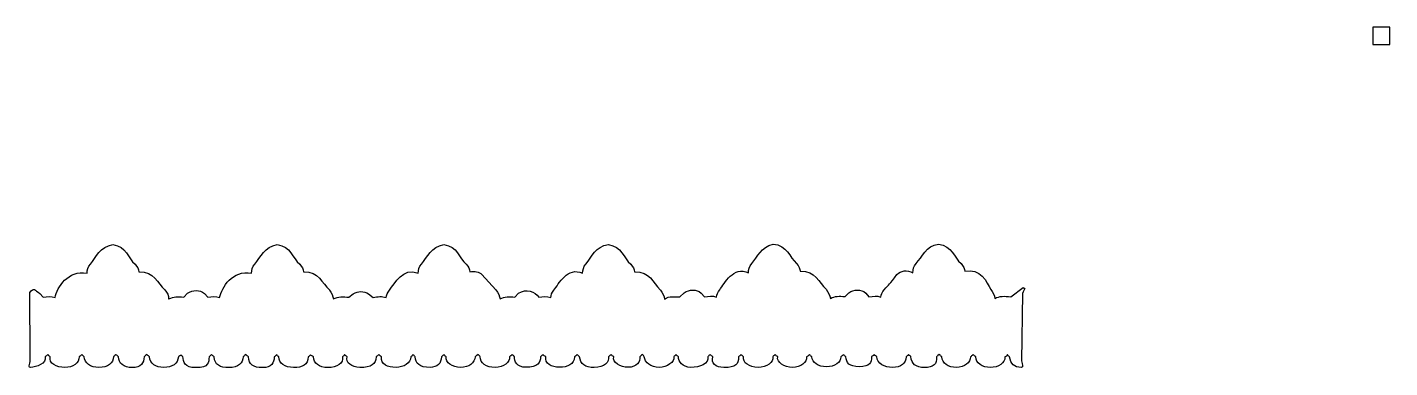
# Model space of a CAD drawing. Header units: centimetres. Extents: x -14.3 to 14.3, y -14.3 to 14.3.
# Drawn here: x -9.4 to 14.29, y 8.36 to 14.29 of the extents above; entities outside this region: 1.
import ezdxf

# ---------------------------------------------------------------- set-up
doc = ezdxf.new("R2010")
doc.units = ezdxf.units.CM
doc.header["$MEASUREMENT"] = 0
doc.layers.add('Layer 1', color=7, linetype='Continuous')

msp = doc.modelspace()

# ---------------------------------------------------------------- linework, layer by layer
at = {"layer": 'Layer 1'}
for points in [[(13.99164, 13.98748), (14.2869, 13.98748), (14.2869, 14.28752), (13.99164, 14.28752), (13.99164, 13.98748)], [(-14.2875, -14.2875), (-13.98984, -14.2875), (-13.98984, -13.98984), (-14.2875, -13.98984), (-14.2875, -14.2875)]]:
    msp.add_lwpolyline(points, close=True, dxfattribs=at)
msp.add_open_spline([(3.19739, 10.17403), (3.19739, 10.17403), (3.19925, 10.17288), (3.19925, 10.17288), (3.19925, 10.17288), (3.1488, 10.12279), (3.13539, 10.06852), (3.13988, 10.0153), (3.13988, 10.0153), (2.87457, 10.13711), (2.72423, 9.82929), (2.63896, 9.7197), (2.63896, 9.7197), (2.60403, 9.67836), (2.58762, 9.63434), (2.5833, 9.59203), (2.5833, 9.59203), (2.51506, 9.61839), (2.44809, 9.60663), (2.37552, 9.59663), (2.37552, 9.59663), (2.37552, 9.59663), (2.31615, 9.66219), (2.31615, 9.66219), (2.31615, 9.66219), (2.23182, 9.73526), (2.11491, 9.72653), (2.02302, 9.66679), (2.02302, 9.66679), (2.02302, 9.66679), (1.94881, 9.59318), (1.94881, 9.59318), (1.94881, 9.59318), (1.94881, 9.59318), (1.81894, 9.59663), (1.81894, 9.59663), (1.81894, 9.59663), (1.76518, 9.59801), (1.71355, 9.5835), (1.6798, 9.55752), (1.6798, 9.55752), (1.67495, 9.61009), (1.6456, 9.66362), (1.6093, 9.71395), (1.6093, 9.71395), (1.6093, 9.71395), (1.61115, 9.7151), (1.61115, 9.7151), (1.61115, 9.7151), (1.61115, 9.7151), (1.60559, 9.7197), (1.60559, 9.7197), (1.60559, 9.7197), (1.47753, 9.83718), (1.42772, 10.04265), (1.15847, 10.03025), (1.15847, 10.03025), (1.1552, 10.07487), (1.13311, 10.12068), (1.09354, 10.16253), (1.09354, 10.16253), (0.96731, 10.27157), (0.94039, 10.47279), (0.70394, 10.5053), (0.70394, 10.5053), (0.48296, 10.47137), (0.41261, 10.29514), (0.31433, 10.16368), (0.31433, 10.16368), (0.26713, 10.11611), (0.26095, 10.06162), (0.25682, 10.0061), (0.25682, 10.0061), (-0.00884, 10.12809), (-0.15755, 9.82014), (-0.24224, 9.7105), (-0.24224, 9.7105), (-0.27749, 9.66879), (-0.29381, 9.62435), (-0.2979, 9.58168), (-0.2979, 9.58168), (-0.36587, 9.6087), (-0.43287, 9.59746), (-0.50569, 9.58743), (-0.50569, 9.58743), (-0.57318, 9.6915), (-0.72336, 9.74443), (-0.85633, 9.65644), (-0.85633, 9.65644), (-0.85633, 9.65644), (-0.92126, 9.58858), (-0.92126, 9.58858), (-0.92126, 9.58858), (-1.02323, 9.60135), (-1.09741, 9.60012), (-1.17914, 9.55867), (-1.17914, 9.55867), (-1.18342, 9.61001), (-1.21357, 9.66507), (-1.24964, 9.7151), (-1.24964, 9.7151), (-1.24964, 9.7151), (-1.49639, 9.9831), (-1.49639, 9.9831), (-1.49639, 9.9831), (-1.53716, 10.02795), (-1.62431, 10.0479), (-1.70232, 10.03025), (-1.70232, 10.03025), (-1.70585, 10.07478), (-1.72776, 10.12079), (-1.76726, 10.16253), (-1.76726, 10.16253), (-1.89113, 10.27215), (-1.91795, 10.47271), (-2.155, 10.5053), (-2.155, 10.5053), (-2.37633, 10.47157), (-2.4449, 10.27872), (-2.54275, 10.16368), (-2.54275, 10.16368), (-2.59038, 10.11572), (-2.59638, 10.06091), (-2.60026, 10.00495), (-2.60026, 10.00495), (-2.87836, 10.11783), (-2.99854, 9.8293), (-3.10303, 9.7105), (-3.10303, 9.7105), (-3.13793, 9.6692), (-3.15471, 9.62602), (-3.15869, 9.58398), (-3.15869, 9.58398), (-3.23264, 9.6106), (-3.30549, 9.5956), (-3.38318, 9.58513), (-3.38318, 9.58513), (-3.38318, 9.58513), (-3.46481, 9.64839), (-3.46481, 9.64839), (-3.46481, 9.64839), (-3.54927, 9.70238), (-3.64552, 9.69369), (-3.73011, 9.64724), (-3.73011, 9.64724), (-3.73011, 9.64724), (-3.80432, 9.58858), (-3.80432, 9.58858), (-3.80432, 9.58858), (-3.91086, 9.60044), (-3.98973, 9.60201), (-4.07519, 9.55867), (-4.07519, 9.55867), (-4.07972, 9.60956), (-4.10988, 9.6643), (-4.14569, 9.71395), (-4.14569, 9.71395), (-4.14569, 9.71395), (-4.14383, 9.7151), (-4.14383, 9.7151), (-4.14383, 9.7151), (-4.2773, 9.83119), (-4.32473, 10.04277), (-4.59651, 10.03025), (-4.59651, 10.03025), (-4.59979, 10.07487), (-4.62188, 10.12068), (-4.66145, 10.16253), (-4.66145, 10.16253), (-4.78768, 10.27157), (-4.8146, 10.47279), (-5.05105, 10.5053), (-5.05105, 10.5053), (-5.27203, 10.47137), (-5.34238, 10.27871), (-5.44065, 10.16368), (-5.44065, 10.16368), (-5.48785, 10.11611), (-5.49403, 10.06162), (-5.49816, 10.0061), (-5.49816, 10.0061), (-5.83527, 10.06804), (-6.01435, 9.7597), (-6.05288, 9.58168), (-6.05288, 9.58168), (-6.12085, 9.6087), (-6.18786, 9.59746), (-6.26067, 9.58743), (-6.26067, 9.58743), (-6.26067, 9.58743), (-6.31633, 9.65184), (-6.31633, 9.65184), (-6.31633, 9.65184), (-6.40068, 9.72628), (-6.51924, 9.71737), (-6.61131, 9.65644), (-6.61131, 9.65644), (-6.61131, 9.65644), (-6.67625, 9.58858), (-6.67625, 9.58858), (-6.67625, 9.58858), (-6.77822, 9.60135), (-6.85239, 9.60012), (-6.93413, 9.55867), (-6.93413, 9.55867), (-6.93627, 9.55975), (-6.93935, 9.55993), (-6.94155, 9.56097), (-6.94155, 9.56097), (-6.93889, 9.61286), (-6.95725, 9.66664), (-7.00463, 9.7151), (-7.00463, 9.7151), (-7.13531, 9.83123), (-7.18798, 10.04149), (-7.45731, 10.03025), (-7.45731, 10.03025), (-7.46084, 10.07478), (-7.48274, 10.12079), (-7.52224, 10.16253), (-7.52224, 10.16253), (-7.64776, 10.27173), (-7.67358, 10.4728), (-7.90999, 10.5053), (-7.90999, 10.5053), (-8.13097, 10.47138), (-8.20132, 10.27871), (-8.29959, 10.16368), (-8.29959, 10.16368), (-8.34679, 10.11611), (-8.35297, 10.06162), (-8.3571, 10.0061), (-8.3571, 10.0061), (-8.69308, 10.06768), (-8.87524, 9.76077), (-8.91368, 9.58283), (-8.91368, 9.58283), (-8.98177, 9.60892), (-9.04903, 9.59714), (-9.12146, 9.58743), (-9.12146, 9.58743), (-9.12146, 9.58743), (-9.17898, 9.65299), (-9.17898, 9.65299), (-9.17898, 9.65299), (-9.27059, 9.72029), (-9.27265, 9.7591), (-9.35449, 9.6728), (-9.35449, 9.6728), (-9.35449, 9.6728), (-9.34503, 8.54239), (-9.34503, 8.54239), (-9.34503, 8.54239), (-9.33573, 8.43531), (-9.39722, 8.3679), (-9.34089, 8.3682), (-9.34089, 8.3682), (-9.24255, 8.36872), (-9.05314, 8.43624), (-9.08614, 8.55218), (-9.08614, 8.55218), (-9.06843, 8.56484), (-9.05294, 8.57813), (-9.0398, 8.59068), (-9.0398, 8.59068), (-9.0248, 8.57577), (-9.01815, 8.56701), (-8.99716, 8.5534), (-8.99716, 8.5534), (-9.02717, 8.43822), (-8.88826, 8.3666), (-8.74307, 8.3658), (-8.74307, 8.3658), (-8.60644, 8.36505), (-8.48965, 8.44345), (-8.49413, 8.55387), (-8.49413, 8.55387), (-8.46695, 8.56993), (-8.46611, 8.57379), (-8.44854, 8.59068), (-8.44854, 8.59068), (-8.4356, 8.57527), (-8.42817, 8.56791), (-8.40905, 8.5534), (-8.40905, 8.5534), (-8.40227, 8.44345), (-8.30025, 8.36526), (-8.1517, 8.3658), (-8.1517, 8.3658), (-7.99885, 8.36635), (-7.90043, 8.43931), (-7.89662, 8.5556), (-7.89662, 8.5556), (-7.88293, 8.56682), (-7.88754, 8.56586), (-7.85486, 8.58896), (-7.85486, 8.58896), (-7.82702, 8.56976), (-7.82854, 8.56925), (-7.80958, 8.55234), (-7.80958, 8.55234), (-7.81044, 8.44188), (-7.72511, 8.36268), (-7.57048, 8.36347), (-7.57048, 8.36347), (-7.42429, 8.36422), (-7.36814, 8.44567), (-7.36462, 8.55387), (-7.36462, 8.55387), (-7.34718, 8.56545), (-7.3479, 8.57218), (-7.31631, 8.59135), (-7.31631, 8.59135), (-7.28235, 8.56529), (-7.29671, 8.56863), (-7.27008, 8.55387), (-7.27008, 8.55387), (-7.26748, 8.43144), (-7.16336, 8.36509), (-7.02537, 8.3658), (-7.02537, 8.3658), (-6.88053, 8.36654), (-6.7772, 8.42878), (-6.77079, 8.55218), (-6.77079, 8.55218), (-6.75679, 8.56213), (-6.73729, 8.57429), (-6.72687, 8.58441), (-6.72687, 8.58441), (-6.71111, 8.56971), (-6.71257, 8.56894), (-6.69105, 8.55579), (-6.69105, 8.55579), (-6.68715, 8.46265), (-6.65976, 8.3608), (-6.47202, 8.36352), (-6.47202, 8.36352), (-6.23381, 8.36208), (-6.24489, 8.45494), (-6.2347, 8.55387), (-6.2347, 8.55387), (-6.21769, 8.56606), (-6.2204, 8.5716), (-6.19256, 8.59068), (-6.19256, 8.59068), (-6.17772, 8.57605), (-6.16632, 8.56444), (-6.14572, 8.55107), (-6.14572, 8.55107), (-6.14574, 8.40801), (-6.04084, 8.36404), (-5.89572, 8.36347), (-5.89572, 8.36347), (-5.71954, 8.3628), (-5.65057, 8.4481), (-5.64454, 8.55229), (-5.64454, 8.55229), (-5.61675, 8.5686), (-5.63178, 8.56886), (-5.59888, 8.59068), (-5.59888, 8.59068), (-5.58594, 8.57527), (-5.56923, 8.56559), (-5.55011, 8.55107), (-5.55011, 8.55107), (-5.54397, 8.42178), (-5.473, 8.36277), (-5.30541, 8.36347), (-5.30541, 8.36347), (-5.14593, 8.36416), (-5.10518, 8.44218), (-5.10515, 8.55096), (-5.10515, 8.55096), (-5.09166, 8.56201), (-5.07245, 8.57765), (-5.06237, 8.58896), (-5.06237, 8.58896), (-5.04207, 8.5697), (-5.05397, 8.57082), (-5.02371, 8.55387), (-5.02371, 8.55387), (-5.02828, 8.43193), (-4.91581, 8.36839), (-4.77151, 8.3658), (-4.77151, 8.3658), (-4.60876, 8.36287), (-4.5167, 8.41496), (-4.51692, 8.55105), (-4.51692, 8.55105), (-4.49949, 8.56263), (-4.48374, 8.57451), (-4.47089, 8.58671), (-4.47089, 8.58671), (-4.45191, 8.56994), (-4.44902, 8.56711), (-4.42238, 8.55234), (-4.42238, 8.55234), (-4.42353, 8.44153), (-4.31962, 8.36348), (-4.17404, 8.36347), (-4.17404, 8.36347), (-4.0068, 8.36492), (-3.89952, 8.4404), (-3.9156, 8.55218), (-3.9156, 8.55218), (-3.9016, 8.56213), (-3.89077, 8.57894), (-3.88035, 8.58905), (-3.88035, 8.58905), (-3.86528, 8.575), (-3.85615, 8.56496), (-3.83582, 8.55229), (-3.83582, 8.55229), (-3.86587, 8.45152), (-3.76212, 8.36568), (-3.61315, 8.36469), (-3.61315, 8.36469), (-3.41652, 8.36337), (-3.33433, 8.42314), (-3.3349, 8.55218), (-3.3349, 8.55218), (-3.31719, 8.56484), (-3.29667, 8.57813), (-3.28353, 8.59068), (-3.28353, 8.59068), (-3.26852, 8.57577), (-3.26317, 8.56701), (-3.24218, 8.5534), (-3.24218, 8.5534), (-3.2497, 8.41498), (-3.13187, 8.36892), (-2.98668, 8.36812), (-2.98668, 8.36812), (-2.85005, 8.36737), (-2.73467, 8.44264), (-2.7279, 8.54997), (-2.7279, 8.54997), (-2.70072, 8.56603), (-2.70741, 8.57379), (-2.68985, 8.59068), (-2.68985, 8.59068), (-2.67691, 8.57527), (-2.67318, 8.56791), (-2.65407, 8.5534), (-2.65407, 8.5534), (-2.65104, 8.43386), (-2.57851, 8.36758), (-2.39622, 8.36812), (-2.39622, 8.36812), (-2.26961, 8.36851), (-2.19792, 8.43293), (-2.19786, 8.55387), (-2.19786, 8.55387), (-2.18416, 8.56509), (-2.16342, 8.57919), (-2.15322, 8.59068), (-2.15322, 8.59068), (-2.13288, 8.57147), (-2.14477, 8.57078), (-2.11456, 8.55387), (-2.11456, 8.55387), (-2.13791, 8.4527), (-2.00179, 8.36524), (-1.86422, 8.3658), (-1.86422, 8.3658), (-1.72019, 8.36638), (-1.6169, 8.44567), (-1.60964, 8.55387), (-1.60964, 8.55387), (-1.5922, 8.56545), (-1.59667, 8.56754), (-1.56132, 8.59135), (-1.56132, 8.59135), (-1.54236, 8.57458), (-1.53798, 8.57175), (-1.52259, 8.55234), (-1.52259, 8.55234), (-1.52374, 8.44617), (-1.41962, 8.36509), (-1.26289, 8.3658), (-1.26289, 8.3658), (-1.11805, 8.36646), (-0.99598, 8.46364), (-1.01581, 8.55218), (-1.01581, 8.55218), (-1.00181, 8.56213), (-0.97598, 8.57893), (-0.96556, 8.58905), (-0.96556, 8.58905), (-0.94981, 8.57435), (-0.94634, 8.57126), (-0.92482, 8.55579), (-0.92482, 8.55579), (-0.93966, 8.47194), (-0.88017, 8.36984), (-0.7307, 8.36984), (-0.7307, 8.36984), (-0.52321, 8.36984), (-0.47117, 8.45029), (-0.47597, 8.55387), (-0.47597, 8.55387), (-0.45896, 8.56606), (-0.44671, 8.57858), (-0.43386, 8.59068), (-0.43386, 8.59068), (-0.41903, 8.57605), (-0.40385, 8.56676), (-0.38324, 8.5534), (-0.38324, 8.5534), (-0.40575, 8.4359), (-0.28926, 8.37056), (-0.14414, 8.36984), (-0.14414, 8.36984), (-0.0092, 8.36916), (0.11566, 8.42411), (0.11794, 8.55229), (0.11794, 8.55229), (0.14573, 8.5686), (0.14429, 8.57644), (0.1622, 8.59361), (0.1622, 8.59361), (0.17514, 8.5782), (0.18575, 8.56791), (0.20487, 8.5534), (0.20487, 8.5534), (0.21101, 8.4241), (0.3078, 8.36521), (0.45666, 8.3658), (0.45666, 8.3658), (0.63476, 8.36648), (0.72477, 8.46368), (0.70606, 8.55387), (0.70606, 8.55387), (0.71975, 8.56509), (0.7433, 8.57919), (0.7535, 8.59068), (0.7535, 8.59068), (0.77384, 8.57147), (0.76664, 8.57078), (0.79685, 8.55387), (0.79685, 8.55387), (0.7735, 8.4527), (0.91276, 8.36928), (1.05034, 8.36984), (1.05034, 8.36984), (1.19437, 8.37042), (1.26452, 8.46658), (1.24931, 8.55387), (1.24931, 8.55387), (1.26674, 8.56545), (1.26977, 8.56986), (1.29762, 8.59135), (1.29762, 8.59135), (1.31658, 8.57458), (1.32096, 8.56943), (1.32886, 8.55234), (1.32886, 8.55234), (1.3352, 8.45082), (1.44666, 8.36742), (1.58465, 8.36812), (1.58465, 8.36812), (1.7295, 8.36886), (1.85921, 8.46364), (1.83939, 8.55218), (1.83939, 8.55218), (1.85338, 8.56213), (1.87107, 8.57894), (1.88149, 8.58905), (1.88149, 8.58905), (1.89655, 8.575), (1.90258, 8.56496), (1.92291, 8.55229), (1.92291, 8.55229), (1.9191, 8.47243), (1.98947, 8.37183), (2.13808, 8.36702), (2.13808, 8.36702), (2.29629, 8.3619), (2.45963, 8.43635), (2.43147, 8.55387), (2.43147, 8.55387), (2.44923, 8.56645), (2.45889, 8.57816), (2.47218, 8.59068), (2.47218, 8.59068), (2.48686, 8.57611), (2.50005, 8.56429), (2.52045, 8.55098), (2.52045, 8.55098), (2.48643, 8.4447), (2.56711, 8.36606), (2.71264, 8.3657), (2.71264, 8.3657), (2.92259, 8.36519), (2.97248, 8.42169), (2.96352, 8.54988), (2.96352, 8.54988), (2.99094, 8.56597), (2.99372, 8.57371), (3.01153, 8.59068), (3.01153, 8.59068), (3.02417, 8.57563), (3.03753, 8.56804), (3.05609, 8.55387), (3.05609, 8.55387), (3.02913, 8.44828), (3.15772, 8.36766), (3.30632, 8.36803), (3.30632, 8.36803), (3.45878, 8.3684), (3.58197, 8.45188), (3.56288, 8.55387), (3.56288, 8.55387), (3.57682, 8.56518), (3.57408, 8.5628), (3.60316, 8.59068), (3.60316, 8.59068), (3.62345, 8.57142), (3.61781, 8.57082), (3.64807, 8.55387), (3.64807, 8.55387), (3.62476, 8.45284), (3.76726, 8.36724), (3.90402, 8.36803), (3.90402, 8.36803), (4.04966, 8.36886), (4.15475, 8.45221), (4.1511, 8.55387), (4.1511, 8.55387), (4.18661, 8.56517), (4.187, 8.57881), (4.19941, 8.59068), (4.19941, 8.59068), (4.21832, 8.57404), (4.21362, 8.56853), (4.24004, 8.55387), (4.24004, 8.55387), (4.24291, 8.45245), (4.35606, 8.37682), (4.49368, 8.37732), (4.49368, 8.37732), (4.63836, 8.37785), (4.74601, 8.45171), (4.74493, 8.55155), (4.74493, 8.55155), (4.75938, 8.56173), (4.77984, 8.57859), (4.79052, 8.58896), (4.79052, 8.58896), (4.80503, 8.57536), (4.81469, 8.56621), (4.8341, 8.55387), (4.8341, 8.55387), (4.8403, 8.44537), (4.88757, 8.3803), (5.06801, 8.37969), (5.06801, 8.37969), (5.24716, 8.37908), (5.28532, 8.4519), (5.28103, 8.55556), (5.28103, 8.55556), (5.29803, 8.56775), (5.29953, 8.56696), (5.32737, 8.59068), (5.32737, 8.59068), (5.35704, 8.56217), (5.35149, 8.56894), (5.37189, 8.55563), (5.37189, 8.55563), (5.37535, 8.43308), (5.50105, 8.36634), (5.64658, 8.3657), (5.64658, 8.3657), (5.78156, 8.36511), (5.88389, 8.44028), (5.87868, 8.5522), (5.87868, 8.5522), (5.9061, 8.5683), (5.89389, 8.56209), (5.92294, 8.59068), (5.92294, 8.59068), (5.95433, 8.56634), (5.94519, 8.5698), (5.96376, 8.55563), (5.96376, 8.55563), (5.97364, 8.42866), (6.04833, 8.36508), (6.19722, 8.3657), (6.19722, 8.3657), (6.35011, 8.36635), (6.42176, 8.41898), (6.41057, 8.55387), (6.41057, 8.55387), (6.4241, 8.56506), (6.41655, 8.56116), (6.45282, 8.59351), (6.45282, 8.59351), (6.48436, 8.56728), (6.46925, 8.57082), (6.49951, 8.55387), (6.49951, 8.55387), (6.50619, 8.43425), (6.61495, 8.36724), (6.75171, 8.36803), (6.75171, 8.36803), (6.89736, 8.36886), (7.00245, 8.45045), (6.9988, 8.55211), (6.9988, 8.55211), (7.01556, 8.56341), (7.0191, 8.56487), (7.0465, 8.59068), (7.0465, 8.59068), (7.06535, 8.5741), (7.06515, 8.56847), (7.09149, 8.55387), (7.09149, 8.55387), (7.09204, 8.44076), (7.20512, 8.36586), (7.34334, 8.3657), (7.34334, 8.3657), (7.48788, 8.36554), (7.59936, 8.43977), (7.59827, 8.55387), (7.59827, 8.55387), (7.62394, 8.56172), (7.62201, 8.56405), (7.64018, 8.59068), (7.64018, 8.59068), (7.65556, 8.5624), (7.65345, 8.5674), (7.67801, 8.5522), (7.67801, 8.5522), (7.69315, 8.42628), (7.76185, 8.36879), (7.8814, 8.36807), (7.8814, 8.36807), (7.92842, 8.36779), (7.89222, 8.41089), (7.8857, 8.48448), (7.8857, 8.48448), (7.8857, 8.48448), (7.90255, 9.65103), (7.90255, 9.65103), (7.90255, 9.65103), (7.90209, 9.69432), (7.98172, 9.74246), (7.91652, 9.75797), (7.91652, 9.75797), (7.91652, 9.75797), (7.69823, 9.59663), (7.69823, 9.59663), (7.69823, 9.59663), (7.58841, 9.60945), (7.50756, 9.61217), (7.41994, 9.56672), (7.41994, 9.56672), (7.41941, 9.62082), (7.38784, 9.67356), (7.3513, 9.7243), (7.3513, 9.7243), (7.28443, 9.84738), (7.17488, 10.10867), (6.90047, 10.03946), (6.90047, 10.03946), (6.89747, 10.0845), (6.8755, 10.13061), (6.83554, 10.17288), (6.83554, 10.17288), (6.70867, 10.28151), (6.68003, 10.48206), (6.44408, 10.5145), (6.44408, 10.5145), (6.22339, 10.48087), (6.15415, 10.28877), (6.05633, 10.17403), (6.05633, 10.17403), (6.00867, 10.12607), (6.00269, 10.07127), (5.99882, 10.0153), (5.99882, 10.0153), (5.89549, 10.07076), (5.79055, 10.04969), (5.71868, 9.9854), (5.71868, 9.9854), (5.59128, 9.79797), (5.58278, 9.82069), (5.49976, 9.7197), (5.49976, 9.7197), (5.46487, 9.67841), (5.44696, 9.63452), (5.44224, 9.59203), (5.44224, 9.59203), (5.374, 9.61839), (5.30703, 9.60663), (5.23446, 9.59663), (5.23446, 9.59663), (5.23446, 9.59663), (5.17694, 9.66219), (5.17694, 9.66219), (5.17694, 9.66219), (5.09187, 9.7349), (4.97509, 9.72571), (4.88381, 9.66564), (4.88381, 9.66564), (4.88381, 9.66564), (4.81888, 9.59893), (4.81888, 9.59893), (4.81888, 9.59893), (4.71768, 9.61056), (4.64369, 9.60887), (4.56286, 9.56787), (4.56286, 9.56787), (4.55931, 9.62132), (4.52705, 9.67742), (4.48865, 9.7289), (4.48865, 9.7289), (4.35899, 9.84481), (4.30723, 10.05055), (4.03968, 10.03946), (4.03968, 10.03946), (4.03642, 10.0844), (4.01464, 10.13071), (3.97474, 10.17288), (3.97474, 10.17288), (3.84958, 10.28616), (3.8175, 10.49346), (3.56659, 10.51449), (3.56659, 10.51449), (3.3629, 10.46428), (3.2945, 10.28794), (3.19739, 10.17403)], degree=3, knots=[0, 0, 0, 0, 0.00478469, 0.00478469, 0.00478469, 0.00478469, 0.00956938, 0.00956938, 0.00956938, 0.00956938, 0.01435407, 0.01435407, 0.01435407, 0.01435407, 0.01913876, 0.01913876, 0.01913876, 0.01913876, 0.02392344, 0.02392344, 0.02392344, 0.02392344, 0.02870813, 0.02870813, 0.02870813, 0.02870813, 0.03349282, 0.03349282, 0.03349282, 0.03349282, 0.03827751, 0.03827751, 0.03827751, 0.03827751, 0.0430622, 0.0430622, 0.0430622, 0.0430622, 0.04784689, 0.04784689, 0.04784689, 0.04784689, 0.05263158, 0.05263158, 0.05263158, 0.05263158, 0.05741627, 0.05741627, 0.05741627, 0.05741627, 0.06220096, 0.06220096, 0.06220096, 0.06220096, 0.06698565, 0.06698565, 0.06698565, 0.06698565, 0.07177033, 0.07177033, 0.07177033, 0.07177033, 0.07655502, 0.07655502, 0.07655502, 0.07655502, 0.08133971, 0.08133971, 0.08133971, 0.08133971, 0.0861244, 0.0861244, 0.0861244, 0.0861244, 0.09090909, 0.09090909, 0.09090909, 0.09090909, 0.09569378, 0.09569378, 0.09569378, 0.09569378, 0.10047847, 0.10047847, 0.10047847, 0.10047847, 0.10526316, 0.10526316, 0.10526316, 0.10526316, 0.11004785, 0.11004785, 0.11004785, 0.11004785, 0.11483254, 0.11483254, 0.11483254, 0.11483254, 0.11961722, 0.11961722, 0.11961722, 0.11961722, 0.12440191, 0.12440191, 0.12440191, 0.12440191, 0.1291866, 0.1291866, 0.1291866, 0.1291866, 0.13397129, 0.13397129, 0.13397129, 0.13397129, 0.13875598, 0.13875598, 0.13875598, 0.13875598, 0.14354067, 0.14354067, 0.14354067, 0.14354067, 0.14832536, 0.14832536, 0.14832536, 0.14832536, 0.15311005, 0.15311005, 0.15311005, 0.15311005, 0.15789474, 0.15789474, 0.15789474, 0.15789474, 0.16267943, 0.16267943, 0.16267943, 0.16267943, 0.16746411, 0.16746411, 0.16746411, 0.16746411, 0.1722488, 0.1722488, 0.1722488, 0.1722488, 0.17703349, 0.17703349, 0.17703349, 0.17703349, 0.18181818, 0.18181818, 0.18181818, 0.18181818, 0.18660287, 0.18660287, 0.18660287, 0.18660287, 0.19138756, 0.19138756, 0.19138756, 0.19138756, 0.19617225, 0.19617225, 0.19617225, 0.19617225, 0.20095694, 0.20095694, 0.20095694, 0.20095694, 0.20574163, 0.20574163, 0.20574163, 0.20574163, 0.21052632, 0.21052632, 0.21052632, 0.21052632, 0.215311, 0.215311, 0.215311, 0.215311, 0.22009569, 0.22009569, 0.22009569, 0.22009569, 0.22488038, 0.22488038, 0.22488038, 0.22488038, 0.22966507, 0.22966507, 0.22966507, 0.22966507, 0.23444976, 0.23444976, 0.23444976, 0.23444976, 0.23923445, 0.23923445, 0.23923445, 0.23923445, 0.24401914, 0.24401914, 0.24401914, 0.24401914, 0.24880383, 0.24880383, 0.24880383, 0.24880383, 0.25358852, 0.25358852, 0.25358852, 0.25358852, 0.25837321, 0.25837321, 0.25837321, 0.25837321, 0.26315789, 0.26315789, 0.26315789, 0.26315789, 0.26794258, 0.26794258, 0.26794258, 0.26794258, 0.27272727, 0.27272727, 0.27272727, 0.27272727, 0.27751196, 0.27751196, 0.27751196, 0.27751196, 0.28229665, 0.28229665, 0.28229665, 0.28229665, 0.28708134, 0.28708134, 0.28708134, 0.28708134, 0.29186603, 0.29186603, 0.29186603, 0.29186603, 0.29665072, 0.29665072, 0.29665072, 0.29665072, 0.30143541, 0.30143541, 0.30143541, 0.30143541, 0.3062201, 0.3062201, 0.3062201, 0.3062201, 0.31100478, 0.31100478, 0.31100478, 0.31100478, 0.31578947, 0.31578947, 0.31578947, 0.31578947, 0.32057416, 0.32057416, 0.32057416, 0.32057416, 0.32535885, 0.32535885, 0.32535885, 0.32535885, 0.33014354, 0.33014354, 0.33014354, 0.33014354, 0.33492823, 0.33492823, 0.33492823, 0.33492823, 0.33971292, 0.33971292, 0.33971292, 0.33971292, 0.34449761, 0.34449761, 0.34449761, 0.34449761, 0.3492823, 0.3492823, 0.3492823, 0.3492823, 0.35406699, 0.35406699, 0.35406699, 0.35406699, 0.35885167, 0.35885167, 0.35885167, 0.35885167, 0.36363636, 0.36363636, 0.36363636, 0.36363636, 0.36842105, 0.36842105, 0.36842105, 0.36842105, 0.37320574, 0.37320574, 0.37320574, 0.37320574, 0.37799043, 0.37799043, 0.37799043, 0.37799043, 0.38277512, 0.38277512, 0.38277512, 0.38277512, 0.38755981, 0.38755981, 0.38755981, 0.38755981, 0.3923445, 0.3923445, 0.3923445, 0.3923445, 0.39712919, 0.39712919, 0.39712919, 0.39712919, 0.40191388, 0.40191388, 0.40191388, 0.40191388, 0.40669856, 0.40669856, 0.40669856, 0.40669856, 0.41148325, 0.41148325, 0.41148325, 0.41148325, 0.41626794, 0.41626794, 0.41626794, 0.41626794, 0.42105263, 0.42105263, 0.42105263, 0.42105263, 0.42583732, 0.42583732, 0.42583732, 0.42583732, 0.43062201, 0.43062201, 0.43062201, 0.43062201, 0.4354067, 0.4354067, 0.4354067, 0.4354067, 0.44019139, 0.44019139, 0.44019139, 0.44019139, 0.44497608, 0.44497608, 0.44497608, 0.44497608, 0.44976077, 0.44976077, 0.44976077, 0.44976077, 0.45454545, 0.45454545, 0.45454545, 0.45454545, 0.45933014, 0.45933014, 0.45933014, 0.45933014, 0.46411483, 0.46411483, 0.46411483, 0.46411483, 0.46889952, 0.46889952, 0.46889952, 0.46889952, 0.47368421, 0.47368421, 0.47368421, 0.47368421, 0.4784689, 0.4784689, 0.4784689, 0.4784689, 0.48325359, 0.48325359, 0.48325359, 0.48325359, 0.48803828, 0.48803828, 0.48803828, 0.48803828, 0.49282297, 0.49282297, 0.49282297, 0.49282297, 0.49760766, 0.49760766, 0.49760766, 0.49760766, 0.50239234, 0.50239234, 0.50239234, 0.50239234, 0.50717703, 0.50717703, 0.50717703, 0.50717703, 0.51196172, 0.51196172, 0.51196172, 0.51196172, 0.51674641, 0.51674641, 0.51674641, 0.51674641, 0.5215311, 0.5215311, 0.5215311, 0.5215311, 0.52631579, 0.52631579, 0.52631579, 0.52631579, 0.53110048, 0.53110048, 0.53110048, 0.53110048, 0.53588517, 0.53588517, 0.53588517, 0.53588517, 0.54066986, 0.54066986, 0.54066986, 0.54066986, 0.54545455, 0.54545455, 0.54545455, 0.54545455, 0.55023923, 0.55023923, 0.55023923, 0.55023923, 0.55502392, 0.55502392, 0.55502392, 0.55502392, 0.55980861, 0.55980861, 0.55980861, 0.55980861, 0.5645933, 0.5645933, 0.5645933, 0.5645933, 0.56937799, 0.56937799, 0.56937799, 0.56937799, 0.57416268, 0.57416268, 0.57416268, 0.57416268, 0.57894737, 0.57894737, 0.57894737, 0.57894737, 0.58373206, 0.58373206, 0.58373206, 0.58373206, 0.58851675, 0.58851675, 0.58851675, 0.58851675, 0.59330144, 0.59330144, 0.59330144, 0.59330144, 0.59808612, 0.59808612, 0.59808612, 0.59808612, 0.60287081, 0.60287081, 0.60287081, 0.60287081, 0.6076555, 0.6076555, 0.6076555, 0.6076555, 0.61244019, 0.61244019, 0.61244019, 0.61244019, 0.61722488, 0.61722488, 0.61722488, 0.61722488, 0.62200957, 0.62200957, 0.62200957, 0.62200957, 0.62679426, 0.62679426, 0.62679426, 0.62679426, 0.63157895, 0.63157895, 0.63157895, 0.63157895, 0.63636364, 0.63636364, 0.63636364, 0.63636364, 0.64114833, 0.64114833, 0.64114833, 0.64114833, 0.64593301, 0.64593301, 0.64593301, 0.64593301, 0.6507177, 0.6507177, 0.6507177, 0.6507177, 0.65550239, 0.65550239, 0.65550239, 0.65550239, 0.66028708, 0.66028708, 0.66028708, 0.66028708, 0.66507177, 0.66507177, 0.66507177, 0.66507177, 0.66985646, 0.66985646, 0.66985646, 0.66985646, 0.67464115, 0.67464115, 0.67464115, 0.67464115, 0.67942584, 0.67942584, 0.67942584, 0.67942584, 0.68421053, 0.68421053, 0.68421053, 0.68421053, 0.68899522, 0.68899522, 0.68899522, 0.68899522, 0.6937799, 0.6937799, 0.6937799, 0.6937799, 0.69856459, 0.69856459, 0.69856459, 0.69856459, 0.70334928, 0.70334928, 0.70334928, 0.70334928, 0.70813397, 0.70813397, 0.70813397, 0.70813397, 0.71291866, 0.71291866, 0.71291866, 0.71291866, 0.71770335, 0.71770335, 0.71770335, 0.71770335, 0.72248804, 0.72248804, 0.72248804, 0.72248804, 0.72727273, 0.72727273, 0.72727273, 0.72727273, 0.73205742, 0.73205742, 0.73205742, 0.73205742, 0.73684211, 0.73684211, 0.73684211, 0.73684211, 0.74162679, 0.74162679, 0.74162679, 0.74162679, 0.74641148, 0.74641148, 0.74641148, 0.74641148, 0.75119617, 0.75119617, 0.75119617, 0.75119617, 0.75598086, 0.75598086, 0.75598086, 0.75598086, 0.76076555, 0.76076555, 0.76076555, 0.76076555, 0.76555024, 0.76555024, 0.76555024, 0.76555024, 0.77033493, 0.77033493, 0.77033493, 0.77033493, 0.77511962, 0.77511962, 0.77511962, 0.77511962, 0.77990431, 0.77990431, 0.77990431, 0.77990431, 0.784689, 0.784689, 0.784689, 0.784689, 0.78947368, 0.78947368, 0.78947368, 0.78947368, 0.79425837, 0.79425837, 0.79425837, 0.79425837, 0.79904306, 0.79904306, 0.79904306, 0.79904306, 0.80382775, 0.80382775, 0.80382775, 0.80382775, 0.80861244, 0.80861244, 0.80861244, 0.80861244, 0.81339713, 0.81339713, 0.81339713, 0.81339713, 0.81818182, 0.81818182, 0.81818182, 0.81818182, 0.82296651, 0.82296651, 0.82296651, 0.82296651, 0.8277512, 0.8277512, 0.8277512, 0.8277512, 0.83253589, 0.83253589, 0.83253589, 0.83253589, 0.83732057, 0.83732057, 0.83732057, 0.83732057, 0.84210526, 0.84210526, 0.84210526, 0.84210526, 0.84688995, 0.84688995, 0.84688995, 0.84688995, 0.85167464, 0.85167464, 0.85167464, 0.85167464, 0.85645933, 0.85645933, 0.85645933, 0.85645933, 0.86124402, 0.86124402, 0.86124402, 0.86124402, 0.86602871, 0.86602871, 0.86602871, 0.86602871, 0.8708134, 0.8708134, 0.8708134, 0.8708134, 0.87559809, 0.87559809, 0.87559809, 0.87559809, 0.88038278, 0.88038278, 0.88038278, 0.88038278, 0.88516746, 0.88516746, 0.88516746, 0.88516746, 0.88995215, 0.88995215, 0.88995215, 0.88995215, 0.89473684, 0.89473684, 0.89473684, 0.89473684, 0.89952153, 0.89952153, 0.89952153, 0.89952153, 0.90430622, 0.90430622, 0.90430622, 0.90430622, 0.90909091, 0.90909091, 0.90909091, 0.90909091, 0.9138756, 0.9138756, 0.9138756, 0.9138756, 0.91866029, 0.91866029, 0.91866029, 0.91866029, 0.92344498, 0.92344498, 0.92344498, 0.92344498, 0.92822967, 0.92822967, 0.92822967, 0.92822967, 0.93301435, 0.93301435, 0.93301435, 0.93301435, 0.93779904, 0.93779904, 0.93779904, 0.93779904, 0.94258373, 0.94258373, 0.94258373, 0.94258373, 0.94736842, 0.94736842, 0.94736842, 0.94736842, 0.95215311, 0.95215311, 0.95215311, 0.95215311, 0.9569378, 0.9569378, 0.9569378, 0.9569378, 0.96172249, 0.96172249, 0.96172249, 0.96172249, 0.96650718, 0.96650718, 0.96650718, 0.96650718, 0.97129187, 0.97129187, 0.97129187, 0.97129187, 0.97607656, 0.97607656, 0.97607656, 0.97607656, 0.98086124, 0.98086124, 0.98086124, 0.98086124, 0.98564593, 0.98564593, 0.98564593, 0.98564593, 0.99043062, 0.99043062, 0.99043062, 0.99043062, 1, 1, 1, 1], dxfattribs=at)

doc.saveas('drawing.dxf')
